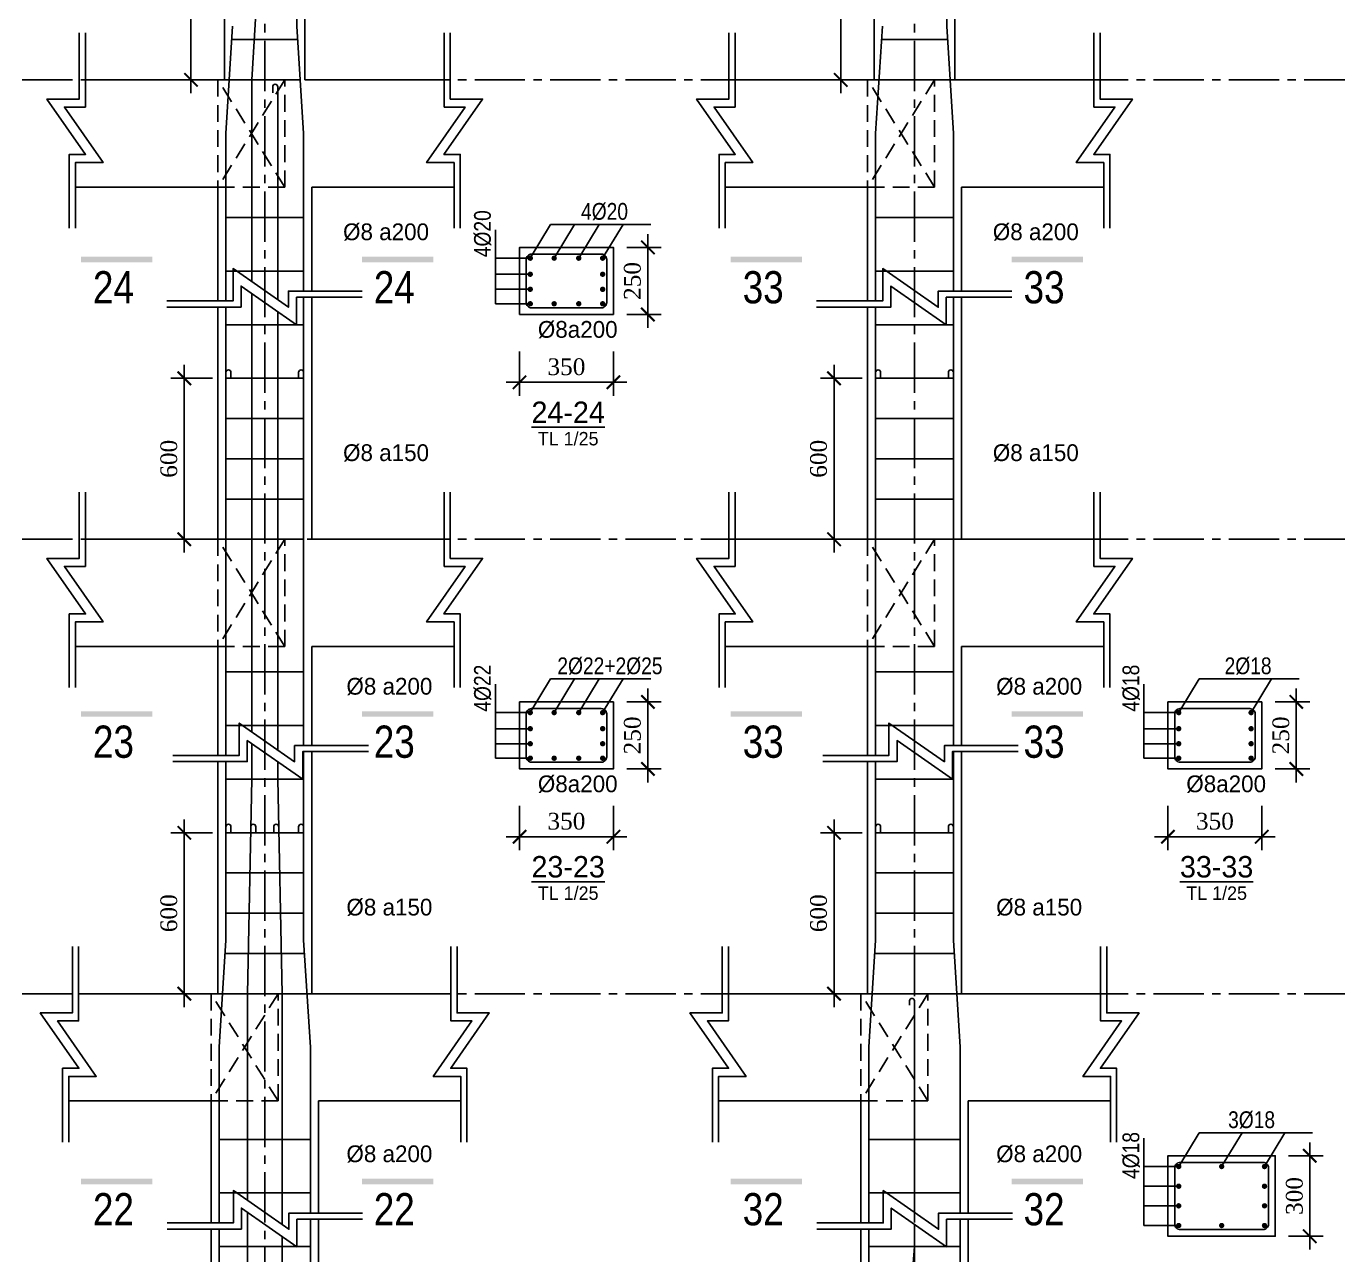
# Model space of a CAD drawing. Extents: x 394 to 12570, y -4198 to 1567.
# Drawn here: x 4931.5 to 5127.2, y -1709.3 to -1526.1 of the extents above; entities that cross this region are included whole.
import ezdxf

# ---------------------------------------------------------------- set-up
doc = ezdxf.new("R2010")
doc.units = 0
doc.header["$MEASUREMENT"] = 0
doc.linetypes.add('CENTER2', pattern=[1.125, 0.75, -0.125, 0.125, -0.125])
doc.linetypes.add('HIDDEN', pattern=[0.375, 0.25, -0.125])
doc.layers.get('0').update_dxf_attribs({"linetype": 'CONTINUOUS'})
doc.layers.get('DEFPOINTS').update_dxf_attribs({"linetype": 'CONTINUOUS'})
for name, color, linetype in [('cot', 8, 'CONTINUOUS'), ('DAI', 3, 'CONTINUOUS'), ('DUT', 9, 'CENTER2'), ('TEXT', 7, 'CONTINUOUS'), ('THEP', 6, 'CONTINUOUS'), ('TUONG', 7, 'CONTINUOUS')]:
    doc.layers.add(name, color=color, linetype=linetype)
doc.styles.add('DIM-NEW', font='')
doc.styles.add('style1', font='')
doc.styles.add('T1', font='romans.shx')
doc.styles.add('T2', font='')
doc.styles.get('DIM-NEW').set_extended_font_data('VNI-Helve-Condense')
doc.styles.get('style1').set_extended_font_data('VNI-Goudy')
doc.styles.get('T2').set_extended_font_data('VNI-Times')
doc.dimstyles.new('TL25', dxfattribs={"dimtxt": 2.5, "dimasz": 2, "dimexe": 2, "dimexo": 2, "dimgap": 1, "dimtad": 1, "dimdec": 0, "dimlfac": 25, "dimzin": 0, "dimdsep": 46, "dimtxsty": 'T2', "dimblk": 'ARCHTICK', "dimcen": 2.5, "dimdle": 2, "dimclrd": 1, "dimclre": 1, "dimclrt": 2, "dimadec": 0, "dimazin": 0, "dimtfac": 1, "dimtdec": 0, "dimtix": 1, "dimtofl": 0, "dimtmove": 0, "dimatfit": 0, "dimldrblk": 'ARCHTICK', "dimfxl": 1, "dimtolj": 1, "dimtzin": 0, "dimlwd": -1, "dimlwe": -1, "dimarcsym": 0})

# ---------------------------------------------------------------- blocks, each defined once
blk = doc.blocks.new('_ARCHTICK')
at = {"color": 0, "linetype": 'ByBlock', "const_width": 0.15}
blk.add_lwpolyline([(-0.5, -0.5), (0.5, 0.5)], dxfattribs=at)
blk = doc.blocks.new('*D219')
at = {"layer": 'cot', "color": 1, "transparency": 16777216}
for p, q in [((5121, -1624.83), (5121, -1638.83)), ((5117.85, -1626.83), (5123, -1626.83)), ((5117.85, -1636.83), (5123, -1636.83))]:
    blk.add_line(p, q, dxfattribs=at)
at = {"layer": 'DEFPOINTS', "color": 0, "transparency": 16777216}
for p in [(5115.85, -1626.83), (5115.85, -1636.83), (5121, -1636.83)]:
    blk.add_point(p, dxfattribs=at)
at = {"layer": 'cot', "color": 1, "transparency": 16777216, "xscale": 2, "yscale": 2, "zscale": 2}
for p, rotation in [((5121, -1626.83), 90), ((5121, -1636.83), 270)]:
    blk.add_blockref('_ARCHTICK', p, dxfattribs=dict(at, rotation=rotation))
at = {"layer": 'cot', "color": 2, "lineweight": -2, "transparency": 16777216, "insert": (5118.7, -1631.83), "char_height": 2.5, "attachment_point": 5, "rotation": 90, "style": 'T2'}
blk.add_mtext('\\A1;250', dxfattribs=at)
blk = doc.blocks.new('*D218')
at = {"layer": 'cot', "color": 1, "transparency": 16777216}
for p, q in [((5101.85, -1642.35), (5101.85, -1648.94)), ((5115.85, -1642.35), (5115.85, -1648.94)), ((5117.85, -1646.94), (5099.85, -1646.94))]:
    blk.add_line(p, q, dxfattribs=at)
at = {"layer": 'DEFPOINTS', "color": 0, "transparency": 16777216}
for p in [(5101.85, -1640.35), (5115.85, -1640.35), (5101.85, -1646.94)]:
    blk.add_point(p, dxfattribs=at)
at = {"layer": 'cot', "color": 1, "transparency": 16777216, "xscale": 2, "yscale": 2, "zscale": 2, "rotation": 180}
blk.add_blockref('_ARCHTICK', (5101.85, -1646.94), dxfattribs=at)
at = {"layer": 'cot', "color": 1, "transparency": 16777216, "xscale": 2, "yscale": 2, "zscale": 2}
blk.add_blockref('_ARCHTICK', (5115.85, -1646.94), dxfattribs=at)
at = {"layer": 'cot', "color": 2, "lineweight": -2, "transparency": 16777216, "insert": (5108.85, -1644.64), "char_height": 2.5, "attachment_point": 5, "style": 'T2'}
blk.add_mtext('\\A1;350', dxfattribs=at)
blk = doc.blocks.new('*D216')
at = {"layer": 'cot', "color": 1, "transparency": 16777216}
for p, q in [((5123, -1692.52), (5123, -1708.52)), ((5119.85, -1694.52), (5125, -1694.52)), ((5119.85, -1706.52), (5125, -1706.52))]:
    blk.add_line(p, q, dxfattribs=at)
at = {"layer": 'DEFPOINTS', "color": 0, "transparency": 16777216}
for p in [(5117.85, -1694.52), (5117.85, -1706.52), (5123, -1706.52)]:
    blk.add_point(p, dxfattribs=at)
at = {"layer": 'cot', "color": 1, "transparency": 16777216, "xscale": 2, "yscale": 2, "zscale": 2}
for p, rotation in [((5123, -1694.52), 90), ((5123, -1706.52), 270)]:
    blk.add_blockref('_ARCHTICK', p, dxfattribs=dict(at, rotation=rotation))
at = {"layer": 'cot', "color": 2, "lineweight": -2, "transparency": 16777216, "insert": (5120.72, -1700.52), "char_height": 2.5, "attachment_point": 5, "rotation": 90, "style": 'T2'}
blk.add_mtext('\\A1;300', dxfattribs=at)
blk = doc.blocks.new('*D201')
at = {"layer": 'cot', "color": 1, "transparency": 16777216}
for p, q in [((5024.26, -1557.05), (5024.26, -1571.05)), ((5021.11, -1559.05), (5026.26, -1559.05)), ((5021.11, -1569.05), (5026.26, -1569.05))]:
    blk.add_line(p, q, dxfattribs=at)
at = {"layer": 'DEFPOINTS', "color": 0, "transparency": 16777216}
for p in [(5019.11, -1559.05), (5019.11, -1569.05), (5024.26, -1569.05)]:
    blk.add_point(p, dxfattribs=at)
at = {"layer": 'cot', "color": 1, "transparency": 16777216, "xscale": 2, "yscale": 2, "zscale": 2}
for p, rotation in [((5024.26, -1559.05), 90), ((5024.26, -1569.05), 270)]:
    blk.add_blockref('_ARCHTICK', p, dxfattribs=dict(at, rotation=rotation))
at = {"layer": 'cot', "color": 2, "lineweight": -2, "transparency": 16777216, "insert": (5021.96, -1564.05), "char_height": 2.5, "attachment_point": 5, "rotation": 90, "style": 'T2'}
blk.add_mtext('\\A1;250', dxfattribs=at)
blk = doc.blocks.new('*D200')
at = {"layer": 'cot', "color": 1, "transparency": 16777216}
for p, q in [((5005.11, -1574.57), (5005.11, -1581.16)), ((5019.11, -1574.57), (5019.11, -1581.16)), ((5021.11, -1579.16), (5003.11, -1579.16))]:
    blk.add_line(p, q, dxfattribs=at)
at = {"layer": 'DEFPOINTS', "color": 0, "transparency": 16777216}
for p in [(5005.11, -1572.57), (5019.11, -1572.57), (5005.11, -1579.16)]:
    blk.add_point(p, dxfattribs=at)
at = {"layer": 'cot', "color": 1, "transparency": 16777216, "xscale": 2, "yscale": 2, "zscale": 2, "rotation": 180}
blk.add_blockref('_ARCHTICK', (5005.11, -1579.16), dxfattribs=at)
at = {"layer": 'cot', "color": 1, "transparency": 16777216, "xscale": 2, "yscale": 2, "zscale": 2}
blk.add_blockref('_ARCHTICK', (5019.11, -1579.16), dxfattribs=at)
at = {"layer": 'cot', "color": 2, "lineweight": -2, "transparency": 16777216, "insert": (5012.11, -1576.86), "char_height": 2.5, "attachment_point": 5, "style": 'T2'}
blk.add_mtext('\\A1;350', dxfattribs=at)
blk = doc.blocks.new('*D199')
at = {"layer": 'cot', "color": 1, "transparency": 16777216}
for p, q in [((5005.11, -1642.35), (5005.11, -1648.94)), ((5019.11, -1642.35), (5019.11, -1648.94)), ((5021.11, -1646.94), (5003.11, -1646.94))]:
    blk.add_line(p, q, dxfattribs=at)
at = {"layer": 'DEFPOINTS', "color": 0, "transparency": 16777216}
for p in [(5005.11, -1640.35), (5019.11, -1640.35), (5005.11, -1646.94)]:
    blk.add_point(p, dxfattribs=at)
at = {"layer": 'cot', "color": 1, "transparency": 16777216, "xscale": 2, "yscale": 2, "zscale": 2, "rotation": 180}
blk.add_blockref('_ARCHTICK', (5005.11, -1646.94), dxfattribs=at)
at = {"layer": 'cot', "color": 1, "transparency": 16777216, "xscale": 2, "yscale": 2, "zscale": 2}
blk.add_blockref('_ARCHTICK', (5019.11, -1646.94), dxfattribs=at)
at = {"layer": 'cot', "color": 2, "lineweight": -2, "transparency": 16777216, "insert": (5012.11, -1644.64), "char_height": 2.5, "attachment_point": 5, "style": 'T2'}
blk.add_mtext('\\A1;350', dxfattribs=at)
blk = doc.blocks.new('*D198')
at = {"layer": 'cot', "color": 1, "transparency": 16777216}
for p, q in [((5024.26, -1624.83), (5024.26, -1638.83)), ((5021.11, -1626.83), (5026.26, -1626.83)), ((5021.11, -1636.83), (5026.26, -1636.83))]:
    blk.add_line(p, q, dxfattribs=at)
at = {"layer": 'DEFPOINTS', "color": 0, "transparency": 16777216}
for p in [(5019.11, -1626.83), (5019.11, -1636.83), (5024.26, -1636.83)]:
    blk.add_point(p, dxfattribs=at)
at = {"layer": 'cot', "color": 1, "transparency": 16777216, "xscale": 2, "yscale": 2, "zscale": 2}
for p, rotation in [((5024.26, -1626.83), 90), ((5024.26, -1636.83), 270)]:
    blk.add_blockref('_ARCHTICK', p, dxfattribs=dict(at, rotation=rotation))
at = {"layer": 'cot', "color": 2, "lineweight": -2, "transparency": 16777216, "insert": (5021.96, -1631.83), "char_height": 2.5, "attachment_point": 5, "rotation": 90, "style": 'T2'}
blk.add_mtext('\\A1;250', dxfattribs=at)
blk = doc.blocks.new('*D129')
at = {"layer": 'DEFPOINTS', "color": 0, "transparency": 16777216}
for p in [(4955.1, -1646.35), (4961.3, -1646.35), (4960.1, -1670.35)]:
    blk.add_point(p, dxfattribs=at)
at = {"layer": 'TUONG', "color": 1, "transparency": 16777216}
for p, q in [((4955.1, -1672.35), (4955.1, -1644.35)), ((4959.3, -1646.35), (4953.1, -1646.35)), ((4958.1, -1670.35), (4953.1, -1670.35))]:
    blk.add_line(p, q, dxfattribs=at)
at = {"layer": 'TUONG', "color": 1, "transparency": 16777216, "xscale": 2, "yscale": 2, "zscale": 2}
for p, rotation in [((4955.1, -1646.35), 90), ((4955.1, -1670.35), 270)]:
    blk.add_blockref('_ARCHTICK', p, dxfattribs=dict(at, rotation=rotation))
at = {"layer": 'TUONG', "color": 2, "transparency": 16777216, "insert": (4952.8, -1658.35), "char_height": 2.5, "attachment_point": 5, "rotation": 90, "style": 'T2'}
blk.add_mtext('\\A1;600', dxfattribs=at)
blk = doc.blocks.new('*D128')
at = {"layer": 'DEFPOINTS', "color": 0, "transparency": 16777216}
for p in [(4955.1, -1578.57), (4961.3, -1578.57), (4960.1, -1602.57)]:
    blk.add_point(p, dxfattribs=at)
at = {"layer": 'TUONG', "color": 1, "transparency": 16777216}
for p, q in [((4955.1, -1604.57), (4955.1, -1576.57)), ((4959.3, -1578.57), (4953.1, -1578.57)), ((4958.1, -1602.57), (4953.1, -1602.57))]:
    blk.add_line(p, q, dxfattribs=at)
at = {"layer": 'TUONG', "color": 1, "transparency": 16777216, "xscale": 2, "yscale": 2, "zscale": 2}
for p, rotation in [((4955.1, -1578.57), 90), ((4955.1, -1602.57), 270)]:
    blk.add_blockref('_ARCHTICK', p, dxfattribs=dict(at, rotation=rotation))
at = {"layer": 'TUONG', "color": 2, "transparency": 16777216, "insert": (4952.8, -1590.57), "char_height": 2.5, "attachment_point": 5, "rotation": 90, "style": 'T2'}
blk.add_mtext('\\A1;600', dxfattribs=at)
blk = doc.blocks.new('*D127')
at = {"layer": 'DEFPOINTS', "color": 0, "transparency": 16777216}
for p in [(4956.1, -1510.06), (4962.3, -1510.06), (4961.1, -1534.06)]:
    blk.add_point(p, dxfattribs=at)
at = {"layer": 'TUONG', "color": 1, "transparency": 16777216}
for p, q in [((4956.1, -1536.06), (4956.1, -1508.06)), ((4960.3, -1510.06), (4954.1, -1510.06)), ((4959.1, -1534.06), (4954.1, -1534.06))]:
    blk.add_line(p, q, dxfattribs=at)
at = {"layer": 'TUONG', "color": 1, "transparency": 16777216, "xscale": 2, "yscale": 2, "zscale": 2}
for p, rotation in [((4956.1, -1510.06), 90), ((4956.1, -1534.06), 270)]:
    blk.add_blockref('_ARCHTICK', p, dxfattribs=dict(at, rotation=rotation))
at = {"layer": 'TUONG', "color": 2, "transparency": 16777216, "insert": (4953.8, -1522.06), "char_height": 2.5, "attachment_point": 5, "rotation": 90, "style": 'T2'}
blk.add_mtext('\\A1;600', dxfattribs=at)
blk = doc.blocks.new('*D120')
at = {"layer": 'DEFPOINTS', "color": 0, "transparency": 16777216}
for p in [(5053.03, -1510.06), (5059.24, -1510.06), (5058.04, -1534.06)]:
    blk.add_point(p, dxfattribs=at)
at = {"layer": 'TUONG', "color": 1, "transparency": 16777216}
for p, q in [((5053.03, -1536.06), (5053.03, -1508.06)), ((5057.24, -1510.06), (5051.03, -1510.06)), ((5056.04, -1534.06), (5051.03, -1534.06))]:
    blk.add_line(p, q, dxfattribs=at)
at = {"layer": 'TUONG', "color": 1, "transparency": 16777216, "xscale": 2, "yscale": 2, "zscale": 2}
for p, rotation in [((5053.03, -1510.06), 90), ((5053.03, -1534.06), 270)]:
    blk.add_blockref('_ARCHTICK', p, dxfattribs=dict(at, rotation=rotation))
at = {"layer": 'TUONG', "color": 2, "transparency": 16777216, "insert": (5050.73, -1522.06), "char_height": 2.5, "attachment_point": 5, "rotation": 90, "style": 'T2'}
blk.add_mtext('\\A1;600', dxfattribs=at)
blk = doc.blocks.new('*D119')
at = {"layer": 'DEFPOINTS', "color": 0, "transparency": 16777216}
for p in [(5052.03, -1578.57), (5058.24, -1578.57), (5057.04, -1602.57)]:
    blk.add_point(p, dxfattribs=at)
at = {"layer": 'TUONG', "color": 1, "transparency": 16777216}
for p, q in [((5052.03, -1604.57), (5052.03, -1576.57)), ((5056.24, -1578.57), (5050.03, -1578.57)), ((5055.04, -1602.57), (5050.03, -1602.57))]:
    blk.add_line(p, q, dxfattribs=at)
at = {"layer": 'TUONG', "color": 1, "transparency": 16777216, "xscale": 2, "yscale": 2, "zscale": 2}
for p, rotation in [((5052.03, -1578.57), 90), ((5052.03, -1602.57), 270)]:
    blk.add_blockref('_ARCHTICK', p, dxfattribs=dict(at, rotation=rotation))
at = {"layer": 'TUONG', "color": 2, "transparency": 16777216, "insert": (5049.73, -1590.57), "char_height": 2.5, "attachment_point": 5, "rotation": 90, "style": 'T2'}
blk.add_mtext('\\A1;600', dxfattribs=at)
blk = doc.blocks.new('*D118')
at = {"layer": 'DEFPOINTS', "color": 0, "transparency": 16777216}
for p in [(5052.03, -1646.35), (5058.24, -1646.35), (5057.04, -1670.35)]:
    blk.add_point(p, dxfattribs=at)
at = {"layer": 'TUONG', "color": 1, "transparency": 16777216}
for p, q in [((5052.03, -1672.35), (5052.03, -1644.35)), ((5056.24, -1646.35), (5050.03, -1646.35)), ((5055.04, -1670.35), (5050.03, -1670.35))]:
    blk.add_line(p, q, dxfattribs=at)
at = {"layer": 'TUONG', "color": 1, "transparency": 16777216, "xscale": 2, "yscale": 2, "zscale": 2}
for p, rotation in [((5052.03, -1646.35), 90), ((5052.03, -1670.35), 270)]:
    blk.add_blockref('_ARCHTICK', p, dxfattribs=dict(at, rotation=rotation))
at = {"layer": 'TUONG', "color": 2, "transparency": 16777216, "insert": (5049.73, -1658.35), "char_height": 2.5, "attachment_point": 5, "rotation": 90, "style": 'T2'}
blk.add_mtext('\\A1;600', dxfattribs=at)

msp = doc.modelspace()

# ---------------------------------------------------------------- linework, layer by layer
at = {"layer": 'cot', "lineweight": -2, "ltscale": 10}
for p, q in [((5001.51, -1567.45), (5001.51, -1556.416)), ((5006.713, -1560.65), (5009.757, -1555.604)), ((5009.757, -1555.604), (5024.682, -1555.604)), ((5010.279, -1560.65), (5013.323, -1555.604)), ((5013.948, -1560.65), (5016.991, -1555.604)), ((5017.513, -1560.65), (5020.557, -1555.604)), ((5006.913, -1560.65), (5001.51, -1560.65)), ((5006.913, -1563.05), (5001.51, -1563.05)), ((5006.913, -1565.292), (5001.51, -1565.292)), ((5006.913, -1567.45), (5001.51, -1567.45)), ((5006.713, -1628.427), (5009.757, -1623.381)), ((5009.757, -1623.381), (5024.682, -1623.381)), ((5010.279, -1628.427), (5013.323, -1623.381)), ((5013.948, -1628.427), (5016.991, -1623.381)), ((5017.513, -1628.427), (5020.557, -1623.381)), ((5103.453, -1628.427), (5106.497, -1623.381)), ((5106.497, -1623.381), (5121.422, -1623.381)), ((5114.253, -1628.427), (5117.297, -1623.381)), ((5001.51, -1635.227), (5001.51, -1624.193)), ((5098.25, -1635.227), (5098.25, -1624.193)), ((5006.913, -1628.427), (5001.51, -1628.427)), ((5103.653, -1628.427), (5098.25, -1628.427)), ((5006.913, -1630.827), (5001.51, -1630.827)), ((5103.653, -1630.827), (5098.25, -1630.827)), ((5006.913, -1633.069), (5001.51, -1633.069)), ((5103.653, -1633.069), (5098.25, -1633.069)), ((5006.913, -1635.227), (5001.51, -1635.227)), ((5103.653, -1635.227), (5098.25, -1635.227)), ((5098.25, -1704.923), (5098.25, -1691.888)), ((5103.453, -1696.123), (5106.497, -1691.076)), ((5106.497, -1691.076), (5123.422, -1691.076)), ((5109.861, -1696.123), (5112.905, -1691.076)), ((5116.253, -1696.123), (5119.297, -1691.076)), ((5103.653, -1696.123), (5098.25, -1696.123)), ((5103.653, -1699.059), (5098.25, -1699.059)), ((5103.653, -1701.986), (5098.25, -1701.986)), ((5103.653, -1704.923), (5098.25, -1704.923))]:
    msp.add_line(p, q, dxfattribs=at)
at = {"layer": 'DAI'}
for p, q in [((4972.029, -1528.059), (4962.179, -1528.059)), ((5068.963, -1528.059), (5059.113, -1528.059)), ((4972.404, -1534.059), (4961.804, -1534.059)), ((5069.338, -1534.059), (5058.738, -1534.059)), ((4972.904, -1554.569), (4961.304, -1554.569)), ((5069.838, -1554.569), (5058.238, -1554.569)), ((4972.904, -1562.569), (4961.304, -1562.569)), ((5069.838, -1562.569), (5058.238, -1562.569)), ((4972.904, -1570.569), (4961.304, -1570.569)), ((5069.838, -1570.569), (5058.238, -1570.569)), ((4972.904, -1578.569), (4961.304, -1578.569)), ((5069.838, -1578.569), (5058.238, -1578.569)), ((4972.904, -1584.569), (4961.304, -1584.569)), ((5069.838, -1584.569), (5058.238, -1584.569)), ((4972.904, -1590.569), (4961.304, -1590.569)), ((5069.838, -1590.569), (5058.238, -1590.569)), ((4972.904, -1596.569), (4961.304, -1596.569)), ((5069.838, -1596.569), (5058.238, -1596.569)), ((4972.904, -1602.569), (4961.304, -1602.569)), ((5069.838, -1602.569), (5058.238, -1602.569)), ((4972.904, -1622.346), (4961.304, -1622.346)), ((5069.838, -1622.346), (5058.238, -1622.346)), ((4972.904, -1630.346), (4961.304, -1630.346)), ((5069.838, -1630.346), (5058.238, -1630.346)), ((4972.904, -1638.346), (4961.304, -1638.346)), ((5069.838, -1638.346), (5058.238, -1638.346)), ((4972.904, -1646.346), (4961.304, -1646.346)), ((5069.838, -1646.346), (5058.238, -1646.346)), ((4972.904, -1652.346), (4961.304, -1652.346)), ((5069.838, -1652.346), (5058.238, -1652.346)), ((4972.904, -1658.346), (4961.304, -1658.346)), ((5069.838, -1658.346), (5058.238, -1658.346)), ((4973.029, -1664.346), (4961.179, -1664.346)), ((5069.963, -1664.346), (5058.113, -1664.346)), ((4973.404, -1670.346), (4960.804, -1670.346)), ((5070.338, -1670.346), (5057.738, -1670.346)), ((4973.904, -1692.072), (4960.304, -1692.072)), ((5070.838, -1692.072), (5057.238, -1692.072)), ((4973.904, -1700.072), (4960.304, -1700.072)), ((5070.838, -1700.072), (5057.238, -1700.072)), ((4973.904, -1708.072), (4960.304, -1708.072)), ((5070.838, -1708.072), (5057.238, -1708.072))]:
    msp.add_line(p, q, dxfattribs=at)
for points in [[(5017.313, -1568.05, 0.4142136), (5018.113, -1567.25), (5018.113, -1560.85, 0.4142136), (5017.313, -1560.05), (5006.913, -1560.05, 0.4142136), (5006.113, -1560.85), (5006.113, -1567.25, 0.4142136), (5006.913, -1568.05)], [(5017.313, -1635.827, 0.4142136), (5018.113, -1635.027), (5018.113, -1628.627, 0.4142136), (5017.313, -1627.827), (5006.913, -1627.827, 0.4142136), (5006.113, -1628.627), (5006.113, -1635.027, 0.4142136), (5006.913, -1635.827)], [(5114.053, -1635.827, 0.4142136), (5114.853, -1635.027), (5114.853, -1628.627, 0.4142136), (5114.053, -1627.827), (5103.653, -1627.827, 0.4142136), (5102.853, -1628.627), (5102.853, -1635.027, 0.4142136), (5103.653, -1635.827)], [(5116.053, -1705.523, 0.4142136), (5116.853, -1704.723), (5116.853, -1696.323, 0.4142136), (5116.053, -1695.523), (5103.653, -1695.523, 0.4142136), (5102.853, -1696.323), (5102.853, -1704.723, 0.4142136), (5103.653, -1705.523)]]:
    msp.add_lwpolyline(points, format="xyb", close=True, dxfattribs=at)
at = {"layer": 'DUT', "linetype": 'CENTER2', "ltscale": 10}
for p, q in [((4967.104, -2008.223), (4967.104, -1251.602)), ((5064.038, -2008.223), (5064.038, -1251.602)), ((4717.178, -1534.059), (5201.385, -1534.059)), ((4717.178, -1602.569), (5201.385, -1602.569)), ((4717.178, -1670.346), (5201.385, -1670.346))]:
    msp.add_line(p, q, dxfattribs=at)
at = {"layer": 'DUT', "linetype": 'HIDDEN', "ltscale": 10}
for p, q in [((4970.104, -1534.059), (4960.104, -1550.059)), ((4970.104, -1550.059), (4960.104, -1534.059)), ((5067.038, -1550.059), (5057.038, -1534.059)), ((5067.038, -1534.059), (5057.038, -1550.059)), ((4970.104, -1618.569), (4960.104, -1602.569)), ((4970.104, -1602.569), (4960.104, -1618.569)), ((5067.038, -1602.569), (5057.038, -1618.569)), ((5067.038, -1618.569), (5057.038, -1602.569)), ((4969.104, -1670.346), (4959.104, -1686.346)), ((4969.104, -1686.346), (4959.104, -1670.346)), ((5066.038, -1686.346), (5056.038, -1670.346)), ((5066.038, -1670.346), (5056.038, -1686.346))]:
    msp.add_line(p, q, dxfattribs=at)
for points in [[(4960.104, -1550.059), (4970.104, -1550.059), (4970.104, -1534.059), (4960.104, -1534.059)], [(5057.038, -1550.059), (5067.038, -1550.059), (5067.038, -1534.059), (5057.038, -1534.059)], [(4960.104, -1618.569), (4970.104, -1618.569), (4970.104, -1602.569), (4960.104, -1602.569)], [(5057.038, -1618.569), (5067.038, -1618.569), (5067.038, -1602.569), (5057.038, -1602.569)], [(4959.104, -1686.346), (4969.104, -1686.346), (4969.104, -1670.346), (4959.104, -1670.346)], [(5056.038, -1686.346), (5066.038, -1686.346), (5066.038, -1670.346), (5056.038, -1670.346)]]:
    msp.add_lwpolyline(points, close=True, dxfattribs=at)
at = {"layer": 'TEXT', "ltscale": 10}
for points in [[(4950.333, -1561.275), (4950.333, -1560.435), (4939.689, -1561.275), (4939.689, -1560.435)], [(4992.232, -1561.275), (4992.232, -1560.435), (4981.588, -1561.275), (4981.588, -1560.435)], [(5047.267, -1561.275), (5047.267, -1560.435), (5036.623, -1561.275), (5036.623, -1560.435)], [(5089.166, -1561.275), (5089.166, -1560.435), (5078.522, -1561.275), (5078.522, -1560.435)], [(4950.333, -1629.052), (4950.333, -1628.212), (4939.689, -1629.052), (4939.689, -1628.212)], [(4992.232, -1629.052), (4992.232, -1628.212), (4981.588, -1629.052), (4981.588, -1628.212)], [(5047.267, -1629.052), (5047.267, -1628.212), (5036.623, -1629.052), (5036.623, -1628.212)], [(5089.166, -1629.052), (5089.166, -1628.212), (5078.522, -1629.052), (5078.522, -1628.212)], [(4950.333, -1698.778), (4950.333, -1697.938), (4939.689, -1698.778), (4939.689, -1697.938)], [(4992.232, -1698.778), (4992.232, -1697.938), (4981.588, -1698.778), (4981.588, -1697.938)], [(5047.267, -1698.778), (5047.267, -1697.938), (5036.623, -1698.778), (5036.623, -1697.938)], [(5089.166, -1698.778), (5089.166, -1697.938), (5078.522, -1698.778), (5078.522, -1697.938)]]:
    msp.add_trace(points, dxfattribs=at)
at = {"layer": 'THEP', "ltscale": 10}
for p, q in [((4967.104, -1502.059), (4965.173, -1534.059)), ((4961.304, -1542.059), (4962.304, -1526.059)), ((4972.904, -1542.059), (4971.904, -1526.059)), ((5058.238, -1542.059), (5059.238, -1526.059)), ((5069.838, -1542.059), (5068.838, -1526.059)), ((4965.173, -1564.163), (4965.173, -1534.059)), ((4969.035, -1566.856), (4969.035, -1535.971)), ((4965.173, -1631.296), (4965.173, -1565.93)), ((4969.035, -1633.989), (4969.035, -1568.623)), ((4965.173, -1638.346), (4965.173, -1633.063)), ((4969.035, -1638.346), (4969.035, -1635.756)), ((4965.173, -1638.346), (4964.526, -1670.346)), ((4969.035, -1638.346), (4969.682, -1670.346)), ((4960.304, -1678.346), (4961.304, -1662.346)), ((4973.904, -1678.346), (4972.904, -1662.346)), ((5057.238, -1678.346), (5058.238, -1662.346)), ((5070.838, -1678.346), (5069.838, -1662.346)), ((5064.038, -1702.973), (5064.038, -1672.029)), ((5064.038, -1708.072), (5064.038, -1704.739)), ((5064.038, -1708.072), (5061.46, -1740.072))]:
    msp.add_line(p, q, dxfattribs=at)
for points in [[(4971.904, -1526.059), (4971.904, -1497.963)], [(5068.838, -1526.059), (5068.838, -1497.963)], [(4961.304, -1567.029), (4961.304, -1542.059)], [(4972.904, -1565.556), (4972.904, -1542.059)], [(5058.238, -1567.029), (5058.238, -1542.059)], [(5069.838, -1565.556), (5069.838, -1542.059)], [(4972.904, -1633.333), (4972.904, -1566.473)], [(5069.838, -1633.333), (5069.838, -1566.473)], [(4961.304, -1634.806), (4961.304, -1567.947)], [(5058.238, -1634.806), (5058.238, -1567.947)], [(4961.304, -1662.346), (4961.304, -1635.724)], [(4972.904, -1662.346), (4972.904, -1634.25)], [(5058.238, -1662.346), (5058.238, -1635.724)], [(5069.838, -1662.346), (5069.838, -1634.25)], [(4964.526, -1701.175), (4964.526, -1670.346)], [(4969.682, -1704.77), (4969.682, -1670.346)], [(4960.304, -1704.533), (4960.304, -1678.346)], [(4973.904, -1703.059), (4973.904, -1678.346)], [(5057.238, -1704.533), (5057.238, -1678.346)], [(5070.838, -1703.059), (5070.838, -1678.346)], [(4964.526, -1772.052), (4964.526, -1702.941)], [(4973.904, -1774.348), (4973.904, -1703.977)], [(5070.838, -1774.348), (5070.838, -1703.977)], [(4960.304, -1775.821), (4960.304, -1705.45)], [(5057.238, -1775.821), (5057.238, -1705.45)], [(4969.682, -1775.648), (4969.682, -1706.537)]]:
    msp.add_lwpolyline(points, dxfattribs=at)
for points in [[(4968.285, -1535.98), (4968.285, -1535.078, -1), (4969.035, -1535.078), (4969.035, -1535.971)], [(4962.054, -1578.578), (4962.054, -1577.676, 1), (4961.304, -1577.676), (4961.304, -1578.569)], [(4972.154, -1578.578), (4972.154, -1577.676, -1), (4972.904, -1577.676), (4972.904, -1578.569)], [(5058.988, -1578.578), (5058.988, -1577.676, 1), (5058.238, -1577.676), (5058.238, -1578.569)], [(5069.088, -1578.578), (5069.088, -1577.676, -1), (5069.838, -1577.676), (5069.838, -1578.569)], [(4962.054, -1646.355), (4962.054, -1645.453, 1), (4961.304, -1645.453), (4961.304, -1646.346)], [(4965.761, -1646.355), (4965.761, -1645.453, 1), (4965.011, -1645.453), (4965.011, -1646.346)], [(4968.447, -1646.355), (4968.447, -1645.453, -1), (4969.197, -1645.453), (4969.197, -1646.346)], [(4972.154, -1646.355), (4972.154, -1645.453, -1), (4972.904, -1645.453), (4972.904, -1646.346)], [(5058.988, -1646.355), (5058.988, -1645.453, 1), (5058.238, -1645.453), (5058.238, -1646.346)], [(5069.088, -1646.355), (5069.088, -1645.453, -1), (5069.838, -1645.453), (5069.838, -1646.346)], [(5063.288, -1672.037), (5063.288, -1671.427, -1), (5064.038, -1671.427), (5064.038, -1672.029)]]:
    msp.add_lwpolyline(points, format="xyb", dxfattribs=at)
at = {"layer": 'THEP', "const_width": 0.4}
for points in [[(5006.713, -1560.45, -1), (5006.713, -1560.85, -1)], [(5010.279, -1560.45, -1), (5010.279, -1560.85, -1)], [(5013.948, -1560.45, 1), (5013.948, -1560.85, 1)], [(5017.513, -1560.45, 1), (5017.513, -1560.85, 1)], [(5006.713, -1563.25, 1), (5006.713, -1562.85, 1)], [(5017.513, -1563.25, -1), (5017.513, -1562.85, -1)], [(5006.713, -1565.492, 1), (5006.713, -1565.092, 1)], [(5017.513, -1565.492, -1), (5017.513, -1565.092, -1)], [(5006.713, -1567.65, 1), (5006.713, -1567.25, 1)], [(5010.279, -1567.65, 1), (5010.279, -1567.25, 1)], [(5013.948, -1567.65, -1), (5013.948, -1567.25, -1)], [(5017.513, -1567.65, -1), (5017.513, -1567.25, -1)], [(5006.713, -1628.227, -1), (5006.713, -1628.627, -1)], [(5010.279, -1628.227, -1), (5010.279, -1628.627, -1)], [(5013.948, -1628.227, 1), (5013.948, -1628.627, 1)], [(5017.513, -1628.227, 1), (5017.513, -1628.627, 1)], [(5103.453, -1628.227, -1), (5103.453, -1628.627, -1)], [(5114.253, -1628.227, 1), (5114.253, -1628.627, 1)], [(5006.713, -1631.027, 1), (5006.713, -1630.627, 1)], [(5017.513, -1631.027, -1), (5017.513, -1630.627, -1)], [(5103.453, -1631.027, 1), (5103.453, -1630.627, 1)], [(5114.253, -1631.027, -1), (5114.253, -1630.627, -1)], [(5006.713, -1633.269, 1), (5006.713, -1632.869, 1)], [(5017.513, -1633.269, -1), (5017.513, -1632.869, -1)], [(5103.453, -1633.269, 1), (5103.453, -1632.869, 1)], [(5114.253, -1633.269, -1), (5114.253, -1632.869, -1)], [(5006.713, -1635.427, 1), (5006.713, -1635.027, 1)], [(5010.279, -1635.427, 1), (5010.279, -1635.027, 1)], [(5013.948, -1635.427, -1), (5013.948, -1635.027, -1)], [(5017.513, -1635.427, -1), (5017.513, -1635.027, -1)], [(5103.453, -1635.427, 1), (5103.453, -1635.027, 1)], [(5114.253, -1635.427, -1), (5114.253, -1635.027, -1)], [(5103.453, -1695.923, -1), (5103.453, -1696.323, -1)], [(5109.861, -1695.923, -1), (5109.861, -1696.323, -1)], [(5116.253, -1695.923, 1), (5116.253, -1696.323, 1)], [(5103.453, -1698.859, -1), (5103.453, -1699.259, -1)], [(5116.253, -1698.859, 1), (5116.253, -1699.259, 1)], [(5103.453, -1702.186, 1), (5103.453, -1701.786, 1)], [(5116.253, -1702.186, -1), (5116.253, -1701.786, -1)], [(5103.453, -1705.123, 1), (5103.453, -1704.723, 1)], [(5109.861, -1705.123, 1), (5109.861, -1704.723, 1)], [(5116.253, -1705.123, -1), (5116.253, -1704.723, -1)]]:
    msp.add_lwpolyline(points, format="xyb", close=True, dxfattribs=at)
at = {"layer": 'TUONG'}
for p, q in [((4973.104, -1534.059), (4973.104, -1497.963)), ((5070.038, -1534.059), (5070.038, -1497.963)), ((4961.104, -1534.059), (4961.104, -1499.437)), ((5058.038, -1534.059), (5058.038, -1499.437)), ((4960.104, -1534.059), (4940.338, -1534.059)), ((4960.104, -1534.059), (4961.104, -1534.059)), ((4974.104, -1534.059), (4973.104, -1534.059)), ((4974.104, -1534.059), (4993.87, -1534.059)), ((5057.038, -1534.059), (5037.272, -1534.059)), ((5057.038, -1534.059), (5058.038, -1534.059)), ((5071.038, -1534.059), (5070.038, -1534.059)), ((5071.038, -1534.059), (5090.804, -1534.059)), ((4960.104, -1550.059), (4938.865, -1550.059)), ((4960.104, -1567.029), (4960.104, -1550.059)), ((4974.104, -1565.556), (4974.104, -1550.059)), ((4974.104, -1550.059), (4995.343, -1550.059)), ((5057.038, -1550.059), (5035.799, -1550.059)), ((5057.038, -1567.029), (5057.038, -1550.059)), ((5071.038, -1565.556), (5071.038, -1550.059)), ((5071.038, -1550.059), (5092.277, -1550.059)), ((4974.104, -1602.569), (4974.104, -1566.473)), ((5071.038, -1602.569), (5071.038, -1566.473)), ((4960.104, -1602.569), (4960.104, -1567.947)), ((5057.038, -1602.569), (5057.038, -1567.947)), ((4960.104, -1602.569), (4940.338, -1602.569)), ((4974.104, -1602.569), (4993.87, -1602.569)), ((4976.104, -1602.569), (4975.104, -1602.569)), ((5057.038, -1602.569), (5037.272, -1602.569)), ((5071.038, -1602.569), (5090.804, -1602.569)), ((5073.038, -1602.569), (5072.038, -1602.569)), ((4960.104, -1618.569), (4938.865, -1618.569)), ((4960.104, -1634.806), (4960.104, -1618.569)), ((4974.104, -1633.333), (4974.104, -1618.569)), ((4974.104, -1618.569), (4995.343, -1618.569)), ((5057.038, -1618.569), (5035.799, -1618.569)), ((5057.038, -1634.806), (5057.038, -1618.569)), ((5071.038, -1633.333), (5071.038, -1618.569)), ((5071.038, -1618.569), (5092.277, -1618.569)), ((4960.104, -1670.346), (4960.104, -1635.724)), ((4974.104, -1670.346), (4974.104, -1634.25)), ((5057.038, -1670.346), (5057.038, -1635.724)), ((5071.038, -1670.346), (5071.038, -1634.25)), ((4959.104, -1670.346), (4939.338, -1670.346)), ((4960.104, -1670.346), (4959.104, -1670.346)), ((4975.104, -1670.346), (4974.104, -1670.346)), ((4975.104, -1670.346), (4994.87, -1670.346)), ((5056.038, -1670.346), (5036.272, -1670.346)), ((5057.038, -1670.346), (5056.038, -1670.346)), ((5072.038, -1670.346), (5071.038, -1670.346)), ((5072.038, -1670.346), (5091.804, -1670.346)), ((4959.104, -1686.346), (4937.865, -1686.346)), ((4959.104, -1704.533), (4959.104, -1686.346)), ((4975.104, -1703.059), (4975.104, -1686.346)), ((4975.104, -1686.346), (4996.343, -1686.346)), ((5056.038, -1686.346), (5034.799, -1686.346)), ((5056.038, -1704.533), (5056.038, -1686.346)), ((5072.038, -1703.059), (5072.038, -1686.346)), ((5072.038, -1686.346), (5093.277, -1686.346)), ((4975.104, -1740.072), (4975.104, -1703.977)), ((5072.038, -1740.072), (5072.038, -1703.977)), ((4959.104, -1740.072), (4959.104, -1705.45)), ((5056.038, -1740.072), (5056.038, -1705.45))]:
    msp.add_line(p, q, dxfattribs=at)
for points in [[(4939.421, -1527.034), (4939.421, -1536.917), (4934.602, -1536.917), (4940.368, -1545.186), (4937.948, -1545.186), (4937.948, -1556.188)], [(4940.338, -1527.034), (4940.338, -1538.117), (4937.206, -1538.117), (4942.972, -1546.386), (4938.865, -1546.386), (4938.865, -1556.188)], [(4993.87, -1527.034), (4993.87, -1538.117), (4997.002, -1538.117), (4991.237, -1546.386), (4995.343, -1546.386), (4995.343, -1556.188)], [(4994.787, -1527.034), (4994.787, -1536.917), (4999.606, -1536.917), (4993.84, -1545.186), (4996.261, -1545.186), (4996.261, -1556.188)], [(5036.355, -1527.034), (5036.355, -1536.917), (5031.536, -1536.917), (5037.302, -1545.186), (5034.882, -1545.186), (5034.882, -1556.188)], [(5037.272, -1527.034), (5037.272, -1538.117), (5034.14, -1538.117), (5039.906, -1546.386), (5035.799, -1546.386), (5035.799, -1556.188)], [(5090.804, -1527.034), (5090.804, -1538.117), (5093.937, -1538.117), (5088.171, -1546.386), (5092.277, -1546.386), (5092.277, -1556.188)], [(5091.721, -1527.034), (5091.721, -1536.917), (5096.54, -1536.917), (5090.775, -1545.186), (5093.195, -1545.186), (5093.195, -1556.188)], [(5019.113, -1559.05), (5019.113, -1559.05), (5005.113, -1559.05), (5005.113, -1569.05), (5019.113, -1569.05), (5019.113, -1569.05)], [(5019.113, -1569.05), (5019.113, -1559.05)], [(4952.49, -1567.029), (4962.373, -1567.029), (4962.373, -1562.211), (4970.641, -1567.976), (4970.641, -1565.556), (4981.644, -1565.556)], [(5049.424, -1567.029), (5059.307, -1567.029), (5059.307, -1562.211), (5067.575, -1567.976), (5067.575, -1565.556), (5078.578, -1565.556)], [(4952.49, -1567.947), (4963.573, -1567.947), (4963.573, -1564.814), (4971.841, -1570.58), (4971.841, -1566.473), (4981.644, -1566.473)], [(5049.424, -1567.947), (5060.507, -1567.947), (5060.507, -1564.814), (5068.775, -1570.58), (5068.775, -1566.473), (5078.578, -1566.473)], [(4939.421, -1595.544), (4939.421, -1605.427), (4934.602, -1605.427), (4940.368, -1613.696), (4937.948, -1613.696), (4937.948, -1624.698)], [(4940.338, -1595.544), (4940.338, -1606.627), (4937.206, -1606.627), (4942.972, -1614.896), (4938.865, -1614.896), (4938.865, -1624.698)], [(4993.87, -1595.544), (4993.87, -1606.627), (4997.002, -1606.627), (4991.237, -1614.896), (4995.343, -1614.896), (4995.343, -1624.698)], [(4994.787, -1595.544), (4994.787, -1605.427), (4999.606, -1605.427), (4993.84, -1613.696), (4996.261, -1613.696), (4996.261, -1624.698)], [(5036.355, -1595.544), (5036.355, -1605.427), (5031.536, -1605.427), (5037.302, -1613.696), (5034.882, -1613.696), (5034.882, -1624.698)], [(5037.272, -1595.544), (5037.272, -1606.627), (5034.14, -1606.627), (5039.906, -1614.896), (5035.799, -1614.896), (5035.799, -1624.698)], [(5090.804, -1595.544), (5090.804, -1606.627), (5093.937, -1606.627), (5088.171, -1614.896), (5092.277, -1614.896), (5092.277, -1624.698)], [(5091.721, -1595.544), (5091.721, -1605.427), (5096.54, -1605.427), (5090.775, -1613.696), (5093.195, -1613.696), (5093.195, -1624.698)], [(5019.113, -1626.827), (5019.113, -1626.827), (5005.113, -1626.827), (5005.113, -1636.827), (5019.113, -1636.827), (5019.113, -1636.827)], [(5019.113, -1636.827), (5019.113, -1626.827)], [(5115.853, -1626.827), (5115.853, -1626.827), (5101.853, -1626.827), (5101.853, -1636.827), (5115.853, -1636.827), (5115.853, -1636.827)], [(5115.853, -1636.827), (5115.853, -1626.827)], [(4953.414, -1634.806), (4963.297, -1634.806), (4963.297, -1629.987), (4971.565, -1635.753), (4971.565, -1633.333), (4982.568, -1633.333)], [(5050.348, -1634.806), (5060.231, -1634.806), (5060.231, -1629.987), (5068.499, -1635.753), (5068.499, -1633.333), (5079.502, -1633.333)], [(4953.414, -1635.724), (4964.497, -1635.724), (4964.497, -1632.591), (4972.765, -1638.357), (4972.765, -1634.25), (4982.568, -1634.25)], [(5050.348, -1635.724), (5061.431, -1635.724), (5061.431, -1632.591), (5069.699, -1638.357), (5069.699, -1634.25), (5079.502, -1634.25)], [(4938.421, -1663.321), (4938.421, -1673.204), (4933.602, -1673.204), (4939.368, -1681.473), (4936.948, -1681.473), (4936.948, -1692.475)], [(4939.338, -1663.321), (4939.338, -1674.404), (4936.206, -1674.404), (4941.972, -1682.673), (4937.865, -1682.673), (4937.865, -1692.475)], [(4994.87, -1663.321), (4994.87, -1674.404), (4998.002, -1674.404), (4992.237, -1682.673), (4996.343, -1682.673), (4996.343, -1692.475)], [(4995.787, -1663.321), (4995.787, -1673.204), (5000.606, -1673.204), (4994.84, -1681.473), (4997.261, -1681.473), (4997.261, -1692.475)], [(5035.355, -1663.321), (5035.355, -1673.204), (5030.536, -1673.204), (5036.302, -1681.473), (5033.882, -1681.473), (5033.882, -1692.475)], [(5036.272, -1663.321), (5036.272, -1674.404), (5033.14, -1674.404), (5038.906, -1682.673), (5034.799, -1682.673), (5034.799, -1692.475)], [(5091.804, -1663.321), (5091.804, -1674.404), (5094.937, -1674.404), (5089.171, -1682.673), (5093.277, -1682.673), (5093.277, -1692.475)], [(5092.721, -1663.321), (5092.721, -1673.204), (5097.54, -1673.204), (5091.775, -1681.473), (5094.195, -1681.473), (5094.195, -1692.475)], [(5117.853, -1694.523), (5117.853, -1694.523), (5101.853, -1694.523), (5101.853, -1706.523), (5117.853, -1706.523), (5117.853, -1706.523)], [(5117.853, -1706.523), (5117.853, -1694.523)], [(4952.548, -1704.533), (4962.431, -1704.533), (4962.431, -1699.714), (4970.699, -1705.479), (4970.699, -1703.059), (4981.702, -1703.059)], [(5049.482, -1704.533), (5059.365, -1704.533), (5059.365, -1699.714), (5067.633, -1705.479), (5067.633, -1703.059), (5078.636, -1703.059)], [(4952.548, -1705.45), (4963.631, -1705.45), (4963.631, -1702.317), (4971.899, -1708.083), (4971.899, -1703.977), (4981.702, -1703.977)], [(5049.482, -1705.45), (5060.565, -1705.45), (5060.565, -1702.317), (5068.833, -1708.083), (5068.833, -1703.977), (5078.636, -1703.977)]]:
    msp.add_lwpolyline(points, dxfattribs=at)

# ---------------------------------------------------------------- texts
at = {"layer": 'TEXT', "style": 'DIM-NEW'}
for s, p in [('4%%25420', (5014.29, -1554.92)), ('2%%25422+2%%25425', (5010.755, -1622.697)), ('2%%25418', (5110.299, -1622.697)), ('3%%25418', (5110.82, -1690.392))]:
    e = msp.add_text(s, height=2.5, dxfattribs=at)
    e.set_placement(p)
    e.dxf.unprotected_set("ltscale", 0)
at = {"layer": 'TEXT', "ltscale": 10}
for s, height, style, p in [('%%2548 a200', 2.5, 'style1', (4978.786, -1557.97)), ('%%2548 a200', 2.5, 'style1', (5075.721, -1557.97)), ('24', 4.8, 'DIM-NEW', (4941.473, -1567.387)), ('24', 4.8, 'DIM-NEW', (4983.372, -1567.387)), ('33', 4.8, 'DIM-NEW', (5038.407, -1567.387)), ('33', 4.8, 'DIM-NEW', (5080.306, -1567.387)), ('%%2548a200', 2.5, 'style1', (5007.847, -1572.522)), ('%%2548 a150', 2.5, 'style1', (4978.786, -1590.908)), ('%%2548 a150', 2.5, 'style1', (5075.721, -1590.908)), ('%%2548 a200', 2.5, 'style1', (4979.286, -1625.747)), ('%%2548 a200', 2.5, 'style1', (5076.221, -1625.747)), ('23', 4.8, 'DIM-NEW', (4941.473, -1635.163)), ('23', 4.8, 'DIM-NEW', (4983.372, -1635.163)), ('33', 4.8, 'DIM-NEW', (5038.407, -1635.163)), ('33', 4.8, 'DIM-NEW', (5080.306, -1635.163)), ('%%2548a200', 2.5, 'style1', (5007.847, -1640.299)), ('%%2548a200', 2.5, 'style1', (5104.587, -1640.299)), ('%%2548 a150', 2.5, 'style1', (4979.286, -1658.685)), ('%%2548 a150', 2.5, 'style1', (5076.221, -1658.685)), ('%%2548 a200', 2.5, 'style1', (4979.286, -1695.473)), ('%%2548 a200', 2.5, 'style1', (5076.221, -1695.473)), ('22', 4.8, 'DIM-NEW', (4941.473, -1704.89)), ('22', 4.8, 'DIM-NEW', (4983.372, -1704.89)), ('32', 4.8, 'DIM-NEW', (5038.407, -1704.89)), ('32', 4.8, 'DIM-NEW', (5080.306, -1704.89))]:
    msp.add_text(s, height=height, dxfattribs=dict(at, style=style)).set_placement(p)
at = {"layer": 'TEXT', "style": 'DIM-NEW'}
for s, p in [('4%%25420', (5000.826, -1560.51)), ('4%%25422', (5000.826, -1628.287)), ('4%%25418', (5097.566, -1628.287)), ('4%%25418', (5097.566, -1697.983))]:
    e = msp.add_text(s, height=2.5, rotation=90, dxfattribs=at)
    e.set_placement(p)
    e.dxf.unprotected_set("ltscale", 0)
at = {"layer": 'TEXT', "char_height": 3.2, "width": 16.69333, "attachment_point": 5, "line_spacing_factor": 0.85, "style": 'T1'}
for s, insert in [('{\\fVNI-Aptima|b0|i0|c0|p2;\\L24-24\\P\\H0.625x;\\lTL 1/25}', (5012.368, -1585.32)), ('{\\fVNI-Aptima|b0|i0|c0|p2;\\L23-23\\P\\H0.625x;\\lTL 1/25}', (5012.368, -1653.097)), ('{\\fVNI-Aptima|b0|i0|c0|p2;\\L33-33\\P\\H0.625x;\\lTL 1/25}', (5109.107, -1653.097))]:
    msp.add_mtext(s, dxfattribs=dict(at, insert=insert))

# ---------------------------------------------------------------- dimensions: what is measured, and where the dimension line sits
at = {"layer": 'cot', "lineweight": -2, "ltscale": 10}
for base, p1, p2, picture, middle in [((5024.262, -1569.05), (5019.113, -1559.05), (5019.113, -1569.05), '*D201', (5021.962, -1564.05)), ((5024.262, -1636.827), (5019.113, -1626.827), (5019.113, -1636.827), '*D198', (5021.962, -1631.827)), ((5121.002, -1636.827), (5115.853, -1626.827), (5115.853, -1636.827), '*D219', (5118.701, -1631.827)), ((5123.002, -1706.523), (5117.853, -1694.523), (5117.853, -1706.523), '*D216', (5120.722, -1700.523))]:
    dim = msp.add_linear_dim(base=base, p1=p1, p2=p2, angle=90, dimstyle='TL25', dxfattribs=at)
    dim.commit()
    dim.dimension.update_dxf_attribs({"geometry": picture, "text_midpoint": middle})
for base, p1, p2, picture, middle in [((5005.113, -1579.16), (5019.113, -1572.573), (5005.113, -1572.573), '*D200', (5012.113, -1576.86)), ((5005.113, -1646.937), (5019.113, -1640.35), (5005.113, -1640.35), '*D199', (5012.113, -1644.637)), ((5101.853, -1646.937), (5115.853, -1640.35), (5101.853, -1640.35), '*D218', (5108.853, -1644.637))]:
    dim = msp.add_linear_dim(base=base, p1=p1, p2=p2, dimstyle='TL25', dxfattribs=at)
    dim.commit()
    dim.dimension.update_dxf_attribs({"geometry": picture, "text_midpoint": middle})
at = {"layer": 'TUONG'}
for base, p1, p2, picture, middle in [((4956.095, -1510.059), (4961.104, -1534.059), (4962.304, -1510.059), '*D127', (4953.801, -1522.059)), ((5053.029, -1510.059), (5058.038, -1534.059), (5059.238, -1510.059), '*D120', (5050.735, -1522.059)), ((4955.095, -1578.569), (4960.104, -1602.569), (4961.304, -1578.569), '*D128', (4952.801, -1590.569)), ((5052.029, -1578.569), (5057.038, -1602.569), (5058.238, -1578.569), '*D119', (5049.735, -1590.569)), ((4955.095, -1646.346), (4960.104, -1670.346), (4961.304, -1646.346), '*D129', (4952.801, -1658.346)), ((5052.029, -1646.346), (5057.038, -1670.346), (5058.238, -1646.346), '*D118', (5049.735, -1658.346))]:
    dim = msp.add_linear_dim(base=base, p1=p1, p2=p2, angle=90, dimstyle='TL25', dxfattribs=at)
    dim.commit()
    dim.dimension.update_dxf_attribs({"geometry": picture, "text_midpoint": middle})

doc.saveas('drawing.dxf')
